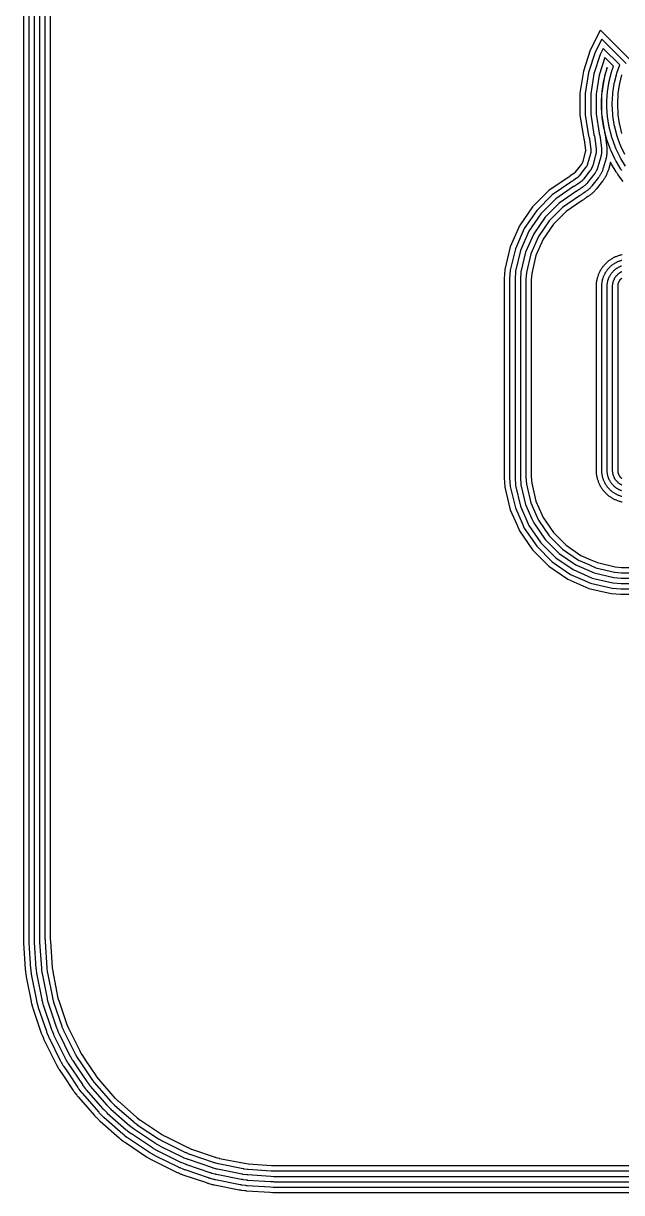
# Model space of a CAD drawing. Header units: metres. Extents: x 122 to 147, y -57.5 to -40.2.
# Drawn here: x 122.04 to 127.59, y -57.54 to -46.71 of the extents above; entities that cross this region are included whole.
import ezdxf

# ---------------------------------------------------------------- set-up
doc = ezdxf.new("R2010")
doc.units = ezdxf.units.M

msp = doc.modelspace()

# ---------------------------------------------------------------- linework, layer by layer
for points in [[(122.044, -42.512), (122.044, -55.196), (122.045, -55.206), (122.045, -55.222), (122.046, -55.232), (122.061, -55.473), (122.062, -55.48), (122.063, -55.487), (122.063, -55.493), (122.068, -55.525), (122.069, -55.532), (122.07, -55.538), (122.071, -55.545), (122.117, -55.774), (122.118, -55.781), (122.119, -55.787), (122.121, -55.793), (122.129, -55.825), (122.131, -55.831), (122.133, -55.837), (122.135, -55.844), (122.21, -56.065), (122.213, -56.072), (122.215, -56.078), (122.217, -56.084), (122.23, -56.114), (122.232, -56.12), (122.235, -56.126), (122.238, -56.132), (122.341, -56.342), (122.344, -56.348), (122.347, -56.353), (122.351, -56.359), (122.367, -56.387), (122.37, -56.393), (122.374, -56.398), (122.377, -56.404), (122.416, -56.462), (122.507, -56.599), (122.511, -56.604), (122.515, -56.609), (122.519, -56.615), (122.539, -56.64), (122.543, -56.646), (122.547, -56.651), (122.551, -56.656), (122.705, -56.832), (122.71, -56.837), (122.714, -56.841), (122.719, -56.846), (122.742, -56.869), (122.747, -56.874), (122.751, -56.878), (122.756, -56.882), (122.932, -57.037), (122.937, -57.041), (122.942, -57.045), (122.947, -57.049), (122.973, -57.069), (122.979, -57.073), (122.984, -57.077), (122.989, -57.08), (123.184, -57.211), (123.189, -57.214), (123.195, -57.218), (123.201, -57.221), (123.229, -57.237), (123.235, -57.24), (123.24, -57.244), (123.246, -57.246), (123.456, -57.35), (123.462, -57.353), (123.468, -57.356), (123.474, -57.358), (123.504, -57.371), (123.51, -57.373), (123.516, -57.375), (123.522, -57.378), (123.74, -57.451), (123.744, -57.453), (123.75, -57.455), (123.757, -57.457), (123.763, -57.458), (123.794, -57.467), (123.801, -57.469), (123.807, -57.47), (123.814, -57.471), (124.043, -57.517), (124.05, -57.518), (124.056, -57.519), (124.063, -57.52), (124.095, -57.525), (124.101, -57.525), (124.108, -57.526), (124.114, -57.526), (124.327, -57.54), (124.356, -57.542), (124.366, -57.543), (124.382, -57.543), (124.392, -57.543), (144.696, -57.543)], [(122.094, -42.512), (122.094, -55.196), (122.095, -55.204), (122.095, -55.22), (122.096, -55.228), (122.111, -55.47), (122.112, -55.476), (122.112, -55.481), (122.113, -55.487), (122.117, -55.519), (122.118, -55.524), (122.119, -55.53), (122.12, -55.535), (122.166, -55.765), (122.167, -55.77), (122.168, -55.775), (122.169, -55.781), (122.178, -55.812), (122.179, -55.817), (122.181, -55.822), (122.182, -55.828), (122.258, -56.049), (122.26, -56.054), (122.261, -56.06), (122.263, -56.065), (122.276, -56.095), (122.278, -56.1), (122.28, -56.105), (122.283, -56.11), (122.386, -56.32), (122.389, -56.325), (122.391, -56.329), (122.394, -56.334), (122.41, -56.362), (122.413, -56.367), (122.416, -56.372), (122.419, -56.376), (122.458, -56.434), (122.549, -56.571), (122.552, -56.575), (122.555, -56.58), (122.559, -56.584), (122.578, -56.61), (122.582, -56.614), (122.585, -56.618), (122.589, -56.623), (122.743, -56.799), (122.747, -56.803), (122.75, -56.807), (122.754, -56.811), (122.777, -56.834), (122.781, -56.837), (122.785, -56.841), (122.789, -56.845), (122.965, -56.999), (122.969, -57.003), (122.974, -57.006), (122.978, -57.01), (123.004, -57.029), (123.008, -57.033), (123.013, -57.036), (123.017, -57.039), (123.212, -57.169), (123.216, -57.172), (123.221, -57.175), (123.226, -57.178), (123.254, -57.194), (123.259, -57.197), (123.263, -57.199), (123.268, -57.202), (123.478, -57.305), (123.483, -57.308), (123.488, -57.31), (123.493, -57.312), (123.523, -57.324), (123.528, -57.326), (123.533, -57.328), (123.539, -57.33), (123.756, -57.404), (123.76, -57.405), (123.765, -57.407), (123.771, -57.409), (123.776, -57.41), (123.807, -57.419), (123.813, -57.42), (123.818, -57.421), (123.823, -57.422), (124.053, -57.468), (124.058, -57.469), (124.064, -57.47), (124.069, -57.471), (124.101, -57.475), (124.107, -57.476), (124.112, -57.476), (124.118, -57.477), (124.33, -57.49), (124.359, -57.492), (124.368, -57.493), (124.384, -57.493), (124.392, -57.493), (144.696, -57.493)], [(122.144, -42.512), (122.144, -55.196), (122.145, -55.202), (122.145, -55.219), (122.145, -55.225), (122.161, -55.467), (122.162, -55.471), (122.162, -55.476), (122.163, -55.48), (122.167, -55.512), (122.167, -55.517), (122.168, -55.521), (122.169, -55.525), (122.215, -55.755), (122.216, -55.759), (122.216, -55.763), (122.218, -55.768), (122.226, -55.799), (122.227, -55.803), (122.228, -55.807), (122.23, -55.812), (122.305, -56.033), (122.307, -56.037), (122.308, -56.041), (122.31, -56.046), (122.322, -56.076), (122.324, -56.08), (122.326, -56.084), (122.328, -56.088), (122.431, -56.298), (122.433, -56.301), (122.435, -56.305), (122.437, -56.309), (122.454, -56.337), (122.456, -56.341), (122.458, -56.345), (122.46, -56.348), (122.499, -56.406), (122.591, -56.543), (122.593, -56.547), (122.596, -56.55), (122.598, -56.554), (122.618, -56.58), (122.621, -56.583), (122.623, -56.586), (122.626, -56.59), (122.781, -56.766), (122.784, -56.769), (122.787, -56.772), (122.79, -56.775), (122.813, -56.798), (122.816, -56.801), (122.819, -56.804), (122.822, -56.807), (122.998, -56.962), (123.002, -56.964), (123.005, -56.967), (123.008, -56.97), (123.034, -56.99), (123.038, -56.992), (123.041, -56.995), (123.045, -56.997), (123.24, -57.127), (123.243, -57.13), (123.247, -57.132), (123.251, -57.134), (123.279, -57.151), (123.283, -57.153), (123.286, -57.155), (123.29, -57.157), (123.5, -57.26), (123.504, -57.262), (123.508, -57.264), (123.512, -57.266), (123.542, -57.278), (123.546, -57.28), (123.551, -57.281), (123.555, -57.283), (123.772, -57.357), (123.776, -57.358), (123.78, -57.359), (123.785, -57.361), (123.789, -57.362), (123.82, -57.37), (123.825, -57.371), (123.829, -57.372), (123.833, -57.373), (124.063, -57.419), (124.067, -57.42), (124.071, -57.42), (124.076, -57.421), (124.108, -57.425), (124.112, -57.426), (124.117, -57.426), (124.121, -57.427), (124.333, -57.441), (124.363, -57.442), (124.369, -57.443), (124.386, -57.443), (124.392, -57.443), (144.696, -57.443)], [(122.194, -42.512), (122.194, -55.196), (122.195, -55.201), (122.195, -55.217), (122.195, -55.222), (122.211, -55.464), (122.211, -55.467), (122.212, -55.47), (122.212, -55.473), (122.216, -55.506), (122.217, -55.509), (122.217, -55.512), (122.218, -55.515), (122.264, -55.745), (122.264, -55.748), (122.265, -55.751), (122.266, -55.755), (122.274, -55.786), (122.275, -55.789), (122.276, -55.792), (122.277, -55.795), (122.352, -56.017), (122.354, -56.02), (122.355, -56.023), (122.356, -56.026), (122.368, -56.056), (122.37, -56.059), (122.371, -56.062), (122.372, -56.065), (122.476, -56.275), (122.477, -56.278), (122.479, -56.281), (122.481, -56.284), (122.497, -56.312), (122.499, -56.315), (122.5, -56.318), (122.502, -56.321), (122.541, -56.378), (122.632, -56.515), (122.634, -56.518), (122.636, -56.521), (122.638, -56.523), (122.658, -56.549), (122.66, -56.552), (122.662, -56.554), (122.664, -56.557), (122.818, -56.733), (122.82, -56.735), (122.823, -56.738), (122.825, -56.74), (122.848, -56.763), (122.85, -56.765), (122.853, -56.767), (122.855, -56.77), (123.031, -56.924), (123.034, -56.926), (123.036, -56.928), (123.039, -56.93), (123.065, -56.95), (123.067, -56.952), (123.07, -56.954), (123.073, -56.956), (123.267, -57.086), (123.27, -57.088), (123.273, -57.089), (123.276, -57.091), (123.304, -57.107), (123.307, -57.109), (123.31, -57.11), (123.312, -57.112), (123.522, -57.216), (123.525, -57.217), (123.528, -57.218), (123.531, -57.22), (123.562, -57.232), (123.565, -57.233), (123.568, -57.234), (123.571, -57.235), (123.788, -57.309), (123.792, -57.311), (123.796, -57.312), (123.799, -57.313), (123.802, -57.314), (123.833, -57.322), (123.836, -57.323), (123.84, -57.324), (123.843, -57.324), (124.072, -57.37), (124.076, -57.371), (124.079, -57.371), (124.082, -57.372), (124.114, -57.376), (124.118, -57.376), (124.121, -57.376), (124.124, -57.377), (124.337, -57.391), (124.366, -57.393), (124.371, -57.393), (124.387, -57.393), (124.392, -57.393), (144.696, -57.393)], [(122.244, -42.512), (122.244, -55.196), (122.245, -55.199), (122.245, -55.215), (122.245, -55.219), (122.261, -55.46), (122.261, -55.463), (122.261, -55.465), (122.262, -55.467), (122.266, -55.499), (122.266, -55.501), (122.267, -55.504), (122.267, -55.506), (122.313, -55.735), (122.313, -55.737), (122.314, -55.74), (122.314, -55.742), (122.323, -55.773), (122.323, -55.775), (122.324, -55.777), (122.324, -55.779), (122.4, -56.001), (122.4, -56.003), (122.401, -56.005), (122.402, -56.007), (122.415, -56.037), (122.415, -56.039), (122.416, -56.041), (122.417, -56.043), (122.521, -56.253), (122.522, -56.255), (122.523, -56.257), (122.524, -56.259), (122.54, -56.287), (122.541, -56.289), (122.542, -56.291), (122.544, -56.293), (122.582, -56.351), (122.674, -56.488), (122.675, -56.489), (122.676, -56.491), (122.678, -56.493), (122.697, -56.519), (122.699, -56.52), (122.7, -56.522), (122.701, -56.524), (122.856, -56.7), (122.857, -56.701), (122.859, -56.703), (122.86, -56.705), (122.883, -56.728), (122.885, -56.729), (122.887, -56.731), (122.888, -56.732), (123.064, -56.886), (123.066, -56.888), (123.068, -56.889), (123.069, -56.891), (123.095, -56.91), (123.097, -56.912), (123.099, -56.913), (123.1, -56.914), (123.295, -57.044), (123.297, -57.045), (123.299, -57.047), (123.301, -57.048), (123.329, -57.064), (123.331, -57.065), (123.333, -57.066), (123.335, -57.067), (123.545, -57.171), (123.547, -57.172), (123.549, -57.173), (123.551, -57.173), (123.581, -57.186), (123.583, -57.187), (123.585, -57.187), (123.587, -57.188), (123.804, -57.262), (123.808, -57.263), (123.811, -57.264), (123.813, -57.265), (123.815, -57.265), (123.846, -57.274), (123.848, -57.274), (123.85, -57.275), (123.853, -57.275), (124.082, -57.321), (124.084, -57.321), (124.087, -57.322), (124.089, -57.322), (124.121, -57.326), (124.123, -57.326), (124.125, -57.327), (124.127, -57.327), (124.34, -57.341), (124.369, -57.343), (124.373, -57.343), (124.389, -57.343), (124.392, -57.343), (144.696, -57.343)], [(122.294, -42.512), (122.294, -55.196), (122.294, -55.197), (122.295, -55.214), (122.295, -55.215), (122.311, -55.457), (122.311, -55.458), (122.311, -55.459), (122.311, -55.46), (122.316, -55.493), (122.316, -55.494), (122.316, -55.495), (122.316, -55.496), (122.362, -55.726), (122.362, -55.727), (122.362, -55.728), (122.362, -55.729), (122.371, -55.76), (122.371, -55.761), (122.372, -55.762), (122.372, -55.763), (122.447, -55.985), (122.447, -55.986), (122.448, -55.987), (122.448, -55.988), (122.461, -56.018), (122.461, -56.019), (122.462, -56.02), (122.462, -56.021), (122.566, -56.231), (122.566, -56.232), (122.567, -56.233), (122.567, -56.234), (122.583, -56.262), (122.584, -56.263), (122.585, -56.264), (122.585, -56.265), (122.624, -56.323), (122.715, -56.46), (122.716, -56.461), (122.717, -56.462), (122.717, -56.462), (122.737, -56.488), (122.738, -56.489), (122.738, -56.49), (122.739, -56.491), (122.893, -56.667), (122.894, -56.668), (122.895, -56.668), (122.896, -56.669), (122.919, -56.692), (122.919, -56.693), (122.92, -56.694), (122.921, -56.694), (123.097, -56.849), (123.098, -56.85), (123.099, -56.85), (123.1, -56.851), (123.126, -56.871), (123.126, -56.871), (123.127, -56.872), (123.128, -56.873), (123.323, -57.003), (123.324, -57.003), (123.325, -57.004), (123.326, -57.004), (123.354, -57.021), (123.355, -57.021), (123.356, -57.022), (123.357, -57.022), (123.567, -57.126), (123.568, -57.126), (123.569, -57.127), (123.57, -57.127), (123.6, -57.14), (123.601, -57.14), (123.602, -57.14), (123.603, -57.141), (123.82, -57.215), (123.825, -57.216), (123.826, -57.216), (123.827, -57.217), (123.828, -57.217), (123.859, -57.225), (123.86, -57.226), (123.861, -57.226), (123.862, -57.226), (124.092, -57.272), (124.093, -57.272), (124.094, -57.272), (124.095, -57.272), (124.127, -57.277), (124.129, -57.277), (124.13, -57.277), (124.131, -57.277), (124.343, -57.291), (124.373, -57.293), (124.374, -57.293), (124.39, -57.293), (124.392, -57.293), (144.696, -57.293)], [(127.689, -47.073), (127.391, -46.775), (127.388, -46.779), (127.295, -46.961), (127.232, -47.156), (127.2, -47.358), (127.2, -47.562), (127.232, -47.764), (127.237, -47.781), (127.238, -47.782), (127.238, -47.783), (127.238, -47.784), (127.239, -47.786), (127.239, -47.787), (127.239, -47.788), (127.239, -47.789), (127.239, -47.79), (127.251, -47.887), (127.251, -47.888), (127.251, -47.889), (127.251, -47.891), (127.251, -47.892), (127.251, -47.893), (127.251, -47.894), (127.251, -47.895), (127.251, -47.897), (127.251, -47.898), (127.251, -47.899), (127.251, -47.9), (127.25, -47.902), (127.25, -47.903), (127.25, -47.904), (127.25, -47.905), (127.249, -47.906), (127.223, -48), (127.223, -48.001), (127.222, -48.002), (127.222, -48.003), (127.221, -48.005), (127.221, -48.006), (127.22, -48.007), (127.22, -48.008), (127.219, -48.009), (127.219, -48.01), (127.218, -48.011), (127.218, -48.012), (127.217, -48.013), (127.216, -48.014), (127.216, -48.015), (127.215, -48.016), (127.214, -48.017), (127.154, -48.094), (127.153, -48.094), (127.152, -48.095), (127.152, -48.096), (127.151, -48.097), (127.15, -48.098), (127.149, -48.099), (127.148, -48.1), (127.147, -48.101), (127.146, -48.101), (127.145, -48.102), (127.144, -48.103), (127.143, -48.104), (127.142, -48.104), (127.141, -48.105), (127.111, -48.124), (127.111, -48.124), (127.11, -48.125), (127.109, -48.126), (127.108, -48.127), (127.108, -48.128), (127.107, -48.128), (127.106, -48.129), (127.105, -48.13), (127.104, -48.131), (127.103, -48.131), (127.102, -48.132), (127.101, -48.133), (127.1, -48.134), (127.099, -48.134), (127.098, -48.135), (127.09, -48.139), (126.912, -48.261), (126.761, -48.412), (126.641, -48.588), (126.554, -48.783), (126.506, -48.991), (126.499, -49.078)], [(127.628, -47.083), (127.404, -46.859), (127.342, -46.98), (127.281, -47.167), (127.25, -47.362), (127.25, -47.558), (127.281, -47.753), (127.285, -47.765), (127.286, -47.768), (127.286, -47.77), (127.287, -47.772), (127.287, -47.775), (127.288, -47.777), (127.288, -47.78), (127.289, -47.782), (127.289, -47.785), (127.301, -47.881), (127.301, -47.883), (127.301, -47.886), (127.301, -47.888), (127.301, -47.891), (127.301, -47.893), (127.301, -47.896), (127.301, -47.898), (127.301, -47.901), (127.301, -47.903), (127.3, -47.906), (127.3, -47.908), (127.3, -47.91), (127.299, -47.913), (127.299, -47.915), (127.298, -47.918), (127.297, -47.92), (127.271, -48.013), (127.27, -48.016), (127.27, -48.018), (127.269, -48.02), (127.268, -48.023), (127.267, -48.025), (127.266, -48.027), (127.265, -48.029), (127.264, -48.032), (127.263, -48.034), (127.262, -48.036), (127.26, -48.038), (127.259, -48.04), (127.258, -48.042), (127.256, -48.044), (127.255, -48.046), (127.253, -48.048), (127.193, -48.125), (127.192, -48.126), (127.19, -48.128), (127.188, -48.13), (127.187, -48.132), (127.185, -48.134), (127.183, -48.135), (127.182, -48.137), (127.18, -48.139), (127.178, -48.14), (127.176, -48.142), (127.174, -48.143), (127.172, -48.145), (127.17, -48.146), (127.168, -48.147), (127.143, -48.163), (127.142, -48.164), (127.14, -48.166), (127.138, -48.167), (127.136, -48.169), (127.134, -48.17), (127.132, -48.172), (127.13, -48.173), (127.128, -48.175), (127.126, -48.176), (127.124, -48.177), (127.122, -48.178), (127.116, -48.182), (126.944, -48.3), (126.8, -48.444), (126.684, -48.612), (126.602, -48.799), (126.555, -48.998), (126.549, -49.079)], [(127.615, -47.925), (127.579, -47.849), (127.578, -47.846), (127.576, -47.843), (127.575, -47.839), (127.573, -47.836), (127.545, -47.757), (127.544, -47.754), (127.543, -47.75), (127.542, -47.747), (127.541, -47.743), (127.521, -47.662), (127.52, -47.659), (127.519, -47.655), (127.519, -47.651), (127.518, -47.648), (127.506, -47.565), (127.505, -47.562), (127.505, -47.558), (127.504, -47.554), (127.504, -47.551), (127.5, -47.467), (127.5, -47.464), (127.5, -47.46), (127.5, -47.456), (127.5, -47.453), (127.504, -47.369), (127.504, -47.366), (127.505, -47.362), (127.505, -47.358), (127.506, -47.355), (127.518, -47.272), (127.519, -47.269), (127.519, -47.265), (127.52, -47.261), (127.521, -47.258), (127.541, -47.177), (127.542, -47.173), (127.543, -47.17), (127.544, -47.166), (127.545, -47.163), (127.57, -47.095), (127.417, -46.943), (127.388, -46.999), (127.33, -47.179), (127.3, -47.366), (127.3, -47.554), (127.33, -47.741), (127.332, -47.75), (127.334, -47.753), (127.335, -47.757), (127.335, -47.761), (127.336, -47.764), (127.337, -47.768), (127.338, -47.771), (127.338, -47.775), (127.339, -47.779), (127.35, -47.875), (127.351, -47.879), (127.351, -47.882), (127.351, -47.886), (127.351, -47.89), (127.351, -47.894), (127.351, -47.897), (127.351, -47.901), (127.351, -47.905), (127.35, -47.908), (127.35, -47.912), (127.349, -47.916), (127.349, -47.919), (127.348, -47.923), (127.347, -47.926), (127.347, -47.93), (127.346, -47.934), (127.319, -48.027), (127.318, -48.031), (127.317, -48.034), (127.316, -48.038), (127.315, -48.041), (127.313, -48.044), (127.312, -48.048), (127.31, -48.051), (127.308, -48.054), (127.307, -48.058), (127.305, -48.061), (127.303, -48.064), (127.301, -48.067), (127.299, -48.07), (127.297, -48.073), (127.295, -48.076), (127.293, -48.079), (127.232, -48.155), (127.23, -48.158), (127.228, -48.161), (127.225, -48.164), (127.223, -48.167), (127.22, -48.169), (127.218, -48.172), (127.215, -48.174), (127.212, -48.177), (127.209, -48.179), (127.207, -48.181), (127.204, -48.183), (127.201, -48.186), (127.198, -48.188), (127.195, -48.19), (127.174, -48.203), (127.173, -48.203), (127.171, -48.205), (127.168, -48.208), (127.165, -48.21), (127.162, -48.212), (127.159, -48.214), (127.156, -48.216), (127.153, -48.218), (127.15, -48.22), (127.146, -48.222), (127.142, -48.224), (126.976, -48.338), (126.838, -48.476), (126.728, -48.637), (126.65, -48.815), (126.605, -49.006), (126.599, -49.081)], [(127.622, -48.035), (127.579, -47.964), (127.576, -47.959), (127.574, -47.955), (127.572, -47.951), (127.57, -47.946), (127.534, -47.871), (127.532, -47.866), (127.53, -47.862), (127.528, -47.857), (127.526, -47.853), (127.498, -47.774), (127.497, -47.769), (127.495, -47.765), (127.494, -47.76), (127.493, -47.755), (127.472, -47.674), (127.471, -47.67), (127.47, -47.665), (127.469, -47.66), (127.468, -47.655), (127.456, -47.573), (127.456, -47.568), (127.455, -47.563), (127.455, -47.558), (127.454, -47.553), (127.45, -47.47), (127.45, -47.465), (127.45, -47.46), (127.45, -47.455), (127.45, -47.45), (127.454, -47.367), (127.455, -47.362), (127.455, -47.357), (127.456, -47.352), (127.456, -47.347), (127.468, -47.265), (127.469, -47.26), (127.47, -47.255), (127.471, -47.25), (127.472, -47.246), (127.493, -47.165), (127.494, -47.16), (127.495, -47.155), (127.497, -47.151), (127.498, -47.146), (127.512, -47.108), (127.431, -47.028), (127.378, -47.191), (127.35, -47.369), (127.35, -47.551), (127.378, -47.729), (127.38, -47.735), (127.381, -47.739), (127.383, -47.744), (127.384, -47.749), (127.385, -47.753), (127.386, -47.758), (127.387, -47.763), (127.388, -47.768), (127.388, -47.773), (127.4, -47.869), (127.4, -47.874), (127.401, -47.879), (127.401, -47.884), (127.401, -47.889), (127.401, -47.894), (127.401, -47.899), (127.401, -47.904), (127.401, -47.908), (127.4, -47.913), (127.4, -47.918), (127.399, -47.923), (127.398, -47.928), (127.397, -47.933), (127.396, -47.938), (127.395, -47.942), (127.394, -47.947), (127.367, -48.041), (127.366, -48.045), (127.364, -48.05), (127.363, -48.055), (127.361, -48.059), (127.359, -48.064), (127.357, -48.068), (127.355, -48.073), (127.353, -48.077), (127.351, -48.081), (127.348, -48.086), (127.346, -48.09), (127.343, -48.094), (127.341, -48.098), (127.338, -48.102), (127.335, -48.106), (127.332, -48.11), (127.272, -48.186), (127.269, -48.19), (127.266, -48.194), (127.262, -48.198), (127.259, -48.201), (127.256, -48.205), (127.252, -48.208), (127.248, -48.211), (127.245, -48.215), (127.241, -48.218), (127.237, -48.221), (127.233, -48.224), (127.229, -48.226), (127.225, -48.229), (127.221, -48.232), (127.203, -48.243), (127.203, -48.244), (127.199, -48.247), (127.195, -48.25), (127.191, -48.253), (127.187, -48.255), (127.183, -48.258), (127.179, -48.261), (127.175, -48.263), (127.171, -48.266), (127.169, -48.267), (127.008, -48.377), (126.877, -48.508), (126.772, -48.661), (126.697, -48.831), (126.654, -49.013), (126.649, -49.083)], [(127.589, -48.076), (127.585, -48.071), (127.582, -48.066), (127.579, -48.061), (127.536, -47.989), (127.533, -47.984), (127.53, -47.979), (127.527, -47.973), (127.524, -47.968), (127.489, -47.892), (127.486, -47.887), (127.484, -47.881), (127.481, -47.875), (127.479, -47.87), (127.451, -47.791), (127.449, -47.785), (127.447, -47.779), (127.446, -47.773), (127.444, -47.767), (127.424, -47.687), (127.422, -47.681), (127.421, -47.675), (127.42, -47.669), (127.419, -47.663), (127.407, -47.58), (127.406, -47.574), (127.405, -47.568), (127.405, -47.562), (127.404, -47.556), (127.4, -47.472), (127.4, -47.466), (127.4, -47.46), (127.4, -47.454), (127.4, -47.448), (127.404, -47.364), (127.405, -47.358), (127.405, -47.352), (127.406, -47.346), (127.407, -47.34), (127.419, -47.257), (127.42, -47.251), (127.421, -47.245), (127.422, -47.239), (127.424, -47.233), (127.444, -47.153), (127.446, -47.147), (127.447, -47.141), (127.449, -47.135), (127.451, -47.129), (127.454, -47.121), (127.454, -47.121), (127.427, -47.202), (127.4, -47.373), (127.4, -47.547), (127.427, -47.718), (127.428, -47.719), (127.429, -47.725), (127.431, -47.731), (127.433, -47.737), (127.434, -47.743), (127.435, -47.749), (127.436, -47.755), (127.437, -47.761), (127.438, -47.767), (127.449, -47.863), (127.45, -47.87), (127.451, -47.876), (127.451, -47.882), (127.451, -47.888), (127.451, -47.894), (127.451, -47.9), (127.451, -47.906), (127.45, -47.912), (127.45, -47.919), (127.449, -47.925), (127.448, -47.931), (127.447, -47.937), (127.446, -47.943), (127.445, -47.949), (127.443, -47.955), (127.442, -47.961), (127.415, -48.054), (127.414, -48.06), (127.412, -48.066), (127.41, -48.072), (127.408, -48.077), (127.405, -48.083), (127.403, -48.089), (127.4, -48.094), (127.398, -48.1), (127.395, -48.105), (127.392, -48.111), (127.389, -48.116), (127.385, -48.121), (127.382, -48.126), (127.379, -48.131), (127.375, -48.136), (127.371, -48.141), (127.311, -48.217), (127.307, -48.222), (127.303, -48.227), (127.299, -48.231), (127.295, -48.236), (127.291, -48.24), (127.286, -48.244), (127.282, -48.249), (127.277, -48.253), (127.273, -48.256), (127.268, -48.26), (127.263, -48.264), (127.258, -48.267), (127.253, -48.271), (127.248, -48.274), (127.233, -48.284), (127.231, -48.286), (127.226, -48.289), (127.221, -48.293), (127.216, -48.297), (127.211, -48.3), (127.206, -48.303), (127.2, -48.306), (127.195, -48.31), (127.04, -48.416), (126.916, -48.54), (126.816, -48.686), (126.745, -48.847), (126.704, -49.021), (126.699, -49.085)], [(127.59, -47.731), (127.569, -47.65), (127.569, -47.648), (127.568, -47.645), (127.568, -47.643), (127.567, -47.64), (127.555, -47.558), (127.555, -47.556), (127.555, -47.553), (127.554, -47.551), (127.554, -47.548), (127.55, -47.465), (127.55, -47.462), (127.55, -47.46), (127.55, -47.458), (127.55, -47.455), (127.554, -47.372), (127.554, -47.369), (127.555, -47.367), (127.555, -47.364), (127.555, -47.362), (127.567, -47.28), (127.568, -47.277), (127.568, -47.275), (127.569, -47.272), (127.569, -47.27), (127.59, -47.189)], [(127.602, -48.178), (127.552, -48.111), (127.548, -48.105), (127.544, -48.099), (127.54, -48.093), (127.536, -48.086), (127.493, -48.015), (127.489, -48.009), (127.486, -48.002), (127.483, -47.997), (127.464, -48.068), (127.461, -48.075), (127.459, -48.082), (127.457, -48.089), (127.454, -48.096), (127.451, -48.102), (127.449, -48.109), (127.445, -48.116), (127.442, -48.122), (127.439, -48.129), (127.435, -48.135), (127.431, -48.142), (127.428, -48.148), (127.423, -48.154), (127.419, -48.16), (127.415, -48.166), (127.41, -48.172), (127.35, -48.248), (127.346, -48.254), (127.341, -48.26), (127.336, -48.265), (127.331, -48.27), (127.326, -48.276), (127.321, -48.281), (127.315, -48.286), (127.31, -48.291), (127.304, -48.295), (127.298, -48.3), (127.293, -48.304), (127.287, -48.308), (127.281, -48.313), (127.274, -48.317), (127.262, -48.324), (127.262, -48.324), (127.256, -48.329), (127.25, -48.333), (127.244, -48.338), (127.238, -48.342), (127.232, -48.346), (127.226, -48.35), (127.222, -48.352), (127.072, -48.454), (126.954, -48.572), (126.86, -48.71), (126.793, -48.863), (126.754, -49.028), (126.749, -49.086)], [(127.591, -48.856), (127.584, -48.857), (127.577, -48.859), (127.57, -48.861), (127.563, -48.863), (127.556, -48.865), (127.549, -48.868), (127.542, -48.87), (127.535, -48.873), (127.528, -48.876), (127.522, -48.879), (127.515, -48.882), (127.509, -48.885), (127.502, -48.889), (127.496, -48.893), (127.49, -48.897), (127.483, -48.901), (127.477, -48.905), (127.471, -48.909), (127.465, -48.913), (127.46, -48.918), (127.454, -48.923), (127.449, -48.928), (127.443, -48.933), (127.438, -48.938), (127.433, -48.943), (127.428, -48.949), (127.423, -48.954), (127.418, -48.96), (127.413, -48.965), (127.409, -48.971), (127.405, -48.977), (127.401, -48.983), (127.397, -48.99), (127.393, -48.996), (127.389, -49.002), (127.385, -49.009), (127.382, -49.015), (127.379, -49.022), (127.376, -49.028), (127.373, -49.035), (127.37, -49.042), (127.368, -49.049), (127.365, -49.056), (127.363, -49.063), (127.361, -49.07), (127.359, -49.077), (127.357, -49.084), (127.356, -49.091), (127.354, -49.099), (127.353, -49.106), (127.352, -49.113), (127.351, -49.121), (127.351, -49.128), (127.35, -49.135), (127.35, -49.143), (127.35, -49.15), (127.35, -50.85), (127.35, -50.857), (127.35, -50.865), (127.351, -50.872), (127.351, -50.879), (127.352, -50.887), (127.353, -50.894), (127.354, -50.901), (127.356, -50.909), (127.357, -50.916), (127.359, -50.923), (127.361, -50.93), (127.363, -50.937), (127.365, -50.944), (127.368, -50.951), (127.37, -50.958), (127.373, -50.965), (127.376, -50.972), (127.379, -50.978), (127.382, -50.985), (127.385, -50.991), (127.389, -50.998), (127.393, -51.004), (127.397, -51.01), (127.401, -51.017), (127.405, -51.023), (127.409, -51.029), (127.413, -51.035), (127.418, -51.04), (127.423, -51.046), (127.428, -51.051), (127.433, -51.057), (127.438, -51.062), (127.443, -51.067), (127.449, -51.072), (127.454, -51.077), (127.46, -51.082), (127.465, -51.087), (127.471, -51.091), (127.477, -51.095), (127.483, -51.099), (127.49, -51.103), (127.496, -51.107), (127.502, -51.111), (127.509, -51.115), (127.515, -51.118), (127.522, -51.121), (127.528, -51.124), (127.535, -51.127), (127.542, -51.13), (127.549, -51.132), (127.556, -51.135), (127.563, -51.137), (127.57, -51.139), (127.577, -51.141), (127.584, -51.143), (127.591, -51.144)], [(127.589, -48.907), (127.583, -48.909), (127.577, -48.911), (127.572, -48.913), (127.566, -48.915), (127.56, -48.917), (127.554, -48.919), (127.549, -48.921), (127.543, -48.924), (127.538, -48.927), (127.532, -48.93), (127.527, -48.932), (127.521, -48.936), (127.516, -48.939), (127.511, -48.942), (127.506, -48.946), (127.501, -48.949), (127.496, -48.953), (127.491, -48.957), (127.487, -48.961), (127.482, -48.965), (127.478, -48.969), (127.473, -48.973), (127.469, -48.978), (127.465, -48.982), (127.461, -48.987), (127.457, -48.991), (127.453, -48.996), (127.449, -49.001), (127.446, -49.006), (127.442, -49.011), (127.439, -49.016), (127.436, -49.021), (127.432, -49.027), (127.43, -49.032), (127.427, -49.038), (127.424, -49.043), (127.421, -49.049), (127.419, -49.054), (127.417, -49.06), (127.415, -49.066), (127.413, -49.072), (127.411, -49.077), (127.409, -49.083), (127.407, -49.089), (127.406, -49.095), (127.405, -49.101), (127.404, -49.107), (127.403, -49.113), (127.402, -49.119), (127.401, -49.125), (127.401, -49.132), (127.4, -49.138), (127.4, -49.144), (127.4, -49.15), (127.4, -50.85), (127.4, -50.856), (127.4, -50.862), (127.401, -50.868), (127.401, -50.875), (127.402, -50.881), (127.403, -50.887), (127.404, -50.893), (127.405, -50.899), (127.406, -50.905), (127.407, -50.911), (127.409, -50.917), (127.411, -50.923), (127.413, -50.928), (127.415, -50.934), (127.417, -50.94), (127.419, -50.946), (127.421, -50.951), (127.424, -50.957), (127.427, -50.962), (127.43, -50.968), (127.432, -50.973), (127.436, -50.979), (127.439, -50.984), (127.442, -50.989), (127.446, -50.994), (127.449, -50.999), (127.453, -51.004), (127.457, -51.009), (127.461, -51.013), (127.465, -51.018), (127.469, -51.022), (127.473, -51.027), (127.478, -51.031), (127.482, -51.035), (127.487, -51.039), (127.491, -51.043), (127.496, -51.047), (127.501, -51.051), (127.506, -51.054), (127.511, -51.058), (127.516, -51.061), (127.521, -51.064), (127.527, -51.068), (127.532, -51.07), (127.538, -51.073), (127.543, -51.076), (127.549, -51.079), (127.554, -51.081), (127.56, -51.083), (127.566, -51.085), (127.572, -51.087), (127.577, -51.089), (127.583, -51.091), (127.589, -51.093)], [(127.587, -48.96), (127.583, -48.962), (127.578, -48.963), (127.573, -48.965), (127.569, -48.967), (127.564, -48.969), (127.56, -48.971), (127.556, -48.974), (127.551, -48.976), (127.547, -48.978), (127.543, -48.981), (127.539, -48.984), (127.535, -48.986), (127.531, -48.989), (127.527, -48.992), (127.523, -48.995), (127.519, -48.999), (127.516, -49.002), (127.512, -49.005), (127.509, -49.009), (127.505, -49.012), (127.502, -49.016), (127.499, -49.019), (127.495, -49.023), (127.492, -49.027), (127.489, -49.031), (127.486, -49.035), (127.484, -49.039), (127.481, -49.043), (127.478, -49.047), (127.476, -49.051), (127.474, -49.056), (127.471, -49.06), (127.469, -49.064), (127.467, -49.069), (127.465, -49.073), (127.463, -49.078), (127.462, -49.083), (127.46, -49.087), (127.459, -49.092), (127.457, -49.097), (127.456, -49.101), (127.455, -49.106), (127.454, -49.111), (127.453, -49.116), (127.452, -49.121), (127.452, -49.126), (127.451, -49.13), (127.451, -49.135), (127.45, -49.14), (127.45, -49.145), (127.45, -49.15), (127.45, -50.85), (127.45, -50.855), (127.45, -50.86), (127.451, -50.865), (127.451, -50.87), (127.452, -50.874), (127.452, -50.879), (127.453, -50.884), (127.454, -50.889), (127.455, -50.894), (127.456, -50.899), (127.457, -50.903), (127.459, -50.908), (127.46, -50.913), (127.462, -50.917), (127.463, -50.922), (127.465, -50.927), (127.467, -50.931), (127.469, -50.936), (127.471, -50.94), (127.474, -50.944), (127.476, -50.949), (127.478, -50.953), (127.481, -50.957), (127.484, -50.961), (127.486, -50.965), (127.489, -50.969), (127.492, -50.973), (127.495, -50.977), (127.499, -50.981), (127.502, -50.984), (127.505, -50.988), (127.509, -50.991), (127.512, -50.995), (127.516, -50.998), (127.519, -51.001), (127.523, -51.005), (127.527, -51.008), (127.531, -51.011), (127.535, -51.014), (127.539, -51.016), (127.543, -51.019), (127.547, -51.022), (127.551, -51.024), (127.556, -51.026), (127.56, -51.029), (127.564, -51.031), (127.569, -51.033), (127.573, -51.035), (127.578, -51.037), (127.583, -51.038), (127.587, -51.04)], [(127.589, -49.013), (127.586, -49.014), (127.583, -49.016), (127.579, -49.018), (127.576, -49.019), (127.573, -49.021), (127.57, -49.023), (127.567, -49.025), (127.564, -49.027), (127.561, -49.03), (127.558, -49.032), (127.555, -49.034), (127.552, -49.036), (127.549, -49.039), (127.547, -49.041), (127.544, -49.044), (127.541, -49.047), (127.539, -49.049), (127.536, -49.052), (127.534, -49.055), (127.532, -49.058), (127.53, -49.061), (127.527, -49.064), (127.525, -49.067), (127.523, -49.07), (127.521, -49.073), (127.519, -49.076), (127.518, -49.079), (127.516, -49.083), (127.514, -49.086), (127.513, -49.089), (127.511, -49.093), (127.51, -49.096), (127.509, -49.099), (127.508, -49.103), (127.506, -49.106), (127.505, -49.11), (127.504, -49.114), (127.504, -49.117), (127.503, -49.121), (127.502, -49.124), (127.502, -49.128), (127.501, -49.132), (127.501, -49.135), (127.5, -49.139), (127.5, -49.143), (127.5, -49.146), (127.5, -49.15), (127.5, -50.85), (127.5, -50.854), (127.5, -50.857), (127.5, -50.861), (127.501, -50.865), (127.501, -50.868), (127.502, -50.872), (127.502, -50.876), (127.503, -50.879), (127.504, -50.883), (127.504, -50.886), (127.505, -50.89), (127.506, -50.894), (127.508, -50.897), (127.509, -50.901), (127.51, -50.904), (127.511, -50.907), (127.513, -50.911), (127.514, -50.914), (127.516, -50.917), (127.518, -50.921), (127.519, -50.924), (127.521, -50.927), (127.523, -50.93), (127.525, -50.933), (127.527, -50.936), (127.53, -50.939), (127.532, -50.942), (127.534, -50.945), (127.536, -50.948), (127.539, -50.951), (127.541, -50.953), (127.544, -50.956), (127.547, -50.959), (127.549, -50.961), (127.552, -50.964), (127.555, -50.966), (127.558, -50.968), (127.561, -50.97), (127.564, -50.973), (127.567, -50.975), (127.57, -50.977), (127.573, -50.979), (127.576, -50.981), (127.579, -50.982), (127.583, -50.984), (127.586, -50.986), (127.589, -50.987)], [(126.499, -49.078), (126.499, -50.922), (126.506, -51.009), (126.554, -51.217), (126.618, -51.361), (126.641, -51.412), (126.761, -51.588), (126.912, -51.739), (127.088, -51.859), (127.201, -51.909), (127.283, -51.946), (127.491, -51.994), (127.578, -52.001), (127.689, -52.001)], [(126.549, -49.079), (126.549, -50.921), (126.555, -51.002), (126.602, -51.201), (126.664, -51.341), (126.684, -51.388), (126.8, -51.556), (126.944, -51.7), (127.112, -51.816), (127.221, -51.864), (127.299, -51.898), (127.498, -51.945), (127.579, -51.951), (127.689, -51.951)], [(126.599, -49.081), (126.599, -50.919), (126.605, -50.994), (126.65, -51.185), (126.71, -51.321), (126.728, -51.363), (126.838, -51.524), (126.976, -51.662), (127.137, -51.772), (127.241, -51.818), (127.315, -51.85), (127.506, -51.895), (127.581, -51.901), (127.689, -51.901)], [(126.649, -49.083), (126.649, -50.917), (126.654, -50.987), (126.697, -51.169), (126.755, -51.301), (126.772, -51.339), (126.877, -51.492), (127.008, -51.623), (127.161, -51.728), (127.261, -51.772), (127.331, -51.803), (127.513, -51.846), (127.583, -51.851), (127.689, -51.851)], [(126.699, -49.085), (126.699, -50.915), (126.704, -50.979), (126.745, -51.153), (126.801, -51.28), (126.816, -51.314), (126.916, -51.46), (127.04, -51.584), (127.186, -51.684), (127.282, -51.726), (127.347, -51.755), (127.521, -51.796), (127.585, -51.801), (127.689, -51.801)], [(126.749, -49.086), (126.749, -50.914), (126.754, -50.972), (126.793, -51.137), (126.847, -51.26), (126.86, -51.29), (126.954, -51.428), (127.072, -51.546), (127.21, -51.64), (127.302, -51.681), (127.363, -51.707), (127.528, -51.746), (127.586, -51.751), (127.689, -51.751)], [(127.587, -49.073), (127.585, -49.074), (127.583, -49.076), (127.581, -49.078), (127.579, -49.079), (127.578, -49.081), (127.576, -49.083), (127.574, -49.085), (127.573, -49.087), (127.571, -49.088), (127.57, -49.09), (127.568, -49.092), (127.567, -49.094), (127.566, -49.097), (127.564, -49.099), (127.563, -49.101), (127.562, -49.103), (127.561, -49.105), (127.56, -49.107), (127.559, -49.109), (127.558, -49.112), (127.557, -49.114), (127.556, -49.116), (127.555, -49.119), (127.554, -49.121), (127.554, -49.123), (127.553, -49.126), (127.552, -49.128), (127.552, -49.13), (127.551, -49.133), (127.551, -49.135), (127.551, -49.138), (127.55, -49.14), (127.55, -49.143), (127.55, -49.145), (127.55, -49.148), (127.55, -49.15), (127.55, -50.85), (127.55, -50.852), (127.55, -50.855), (127.55, -50.857), (127.55, -50.86), (127.551, -50.862), (127.551, -50.865), (127.551, -50.867), (127.552, -50.87), (127.552, -50.872), (127.553, -50.874), (127.554, -50.877), (127.554, -50.879), (127.555, -50.881), (127.556, -50.884), (127.557, -50.886), (127.558, -50.888), (127.559, -50.891), (127.56, -50.893), (127.561, -50.895), (127.562, -50.897), (127.563, -50.899), (127.564, -50.901), (127.566, -50.903), (127.567, -50.906), (127.568, -50.908), (127.57, -50.91), (127.571, -50.912), (127.573, -50.913), (127.574, -50.915), (127.576, -50.917), (127.578, -50.919), (127.579, -50.921), (127.581, -50.922), (127.583, -50.924), (127.585, -50.926), (127.587, -50.927)]]:
    msp.add_lwpolyline(points)

doc.saveas('drawing.dxf')
